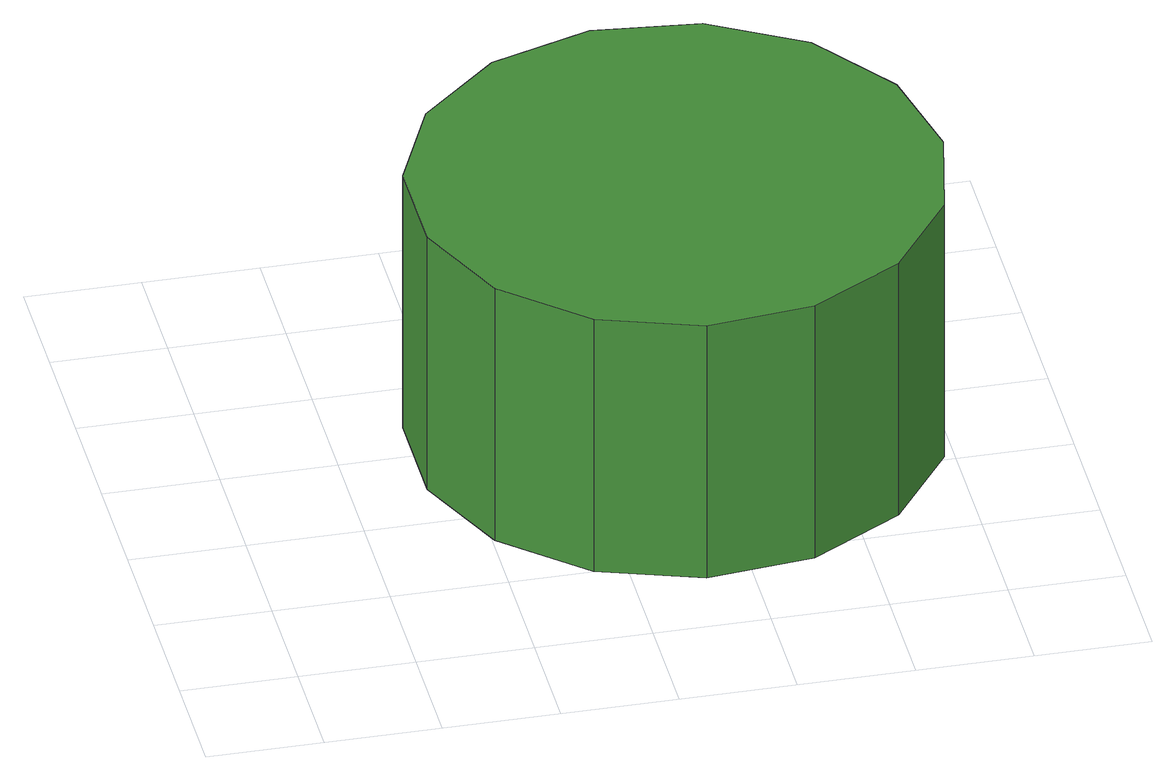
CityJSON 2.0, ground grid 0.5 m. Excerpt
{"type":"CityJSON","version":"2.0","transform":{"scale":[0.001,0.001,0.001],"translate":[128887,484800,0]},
"CityObjects":{
"tree1":{"type":"SolitaryVegetationObject","attributes":{"function":"something"},"geometry":[{"type":"MultiSurface","lod":"1","boundaries":[[[0,1,2,3,4,5,6,7,8,9,10,11,12,13,14]],[[15,16,17,18,19,20,21,22,23,24,25,26,27,28,29]],[[0,29,28,1]],[[1,28,27,2]],[[2,27,26,3]],[[3,26,25,4]],[[4,25,24,5]],[[5,24,23,6]],[[6,23,22,7]],[[7,22,21,8]],[[8,21,20,9]],[[9,20,19,10]],[[10,19,18,11]],[[11,18,17,12]],[[12,17,16,13]],[[13,16,15,14]],[[14,15,29,0]]]}]}
},
"vertices":[
[3052,1479,1992],[2955,1938,1992],[2679,2318,1992],[2272,2553,1992],[1805,2602,1992],[1359,2457,1992],[1010,2143,1992],[819,1714,1992],[819,1244,1992],[1010,816,1992],[1359,501,1992],[1805,356,1992],[2272,405,1992],[2679,640,1992],[2955,1020,1992],[2955,1020,742],[2679,640,742],[2272,405,742],[1805,356,742],[1359,501,742],[1010,816,742],[819,1244,742],[819,1714,742],[1010,2143,742],[1359,2457,742],[1805,2602,742],[2272,2553,742],[2679,2318,742],[2955,1938,742],[3052,1479,742]
]}
